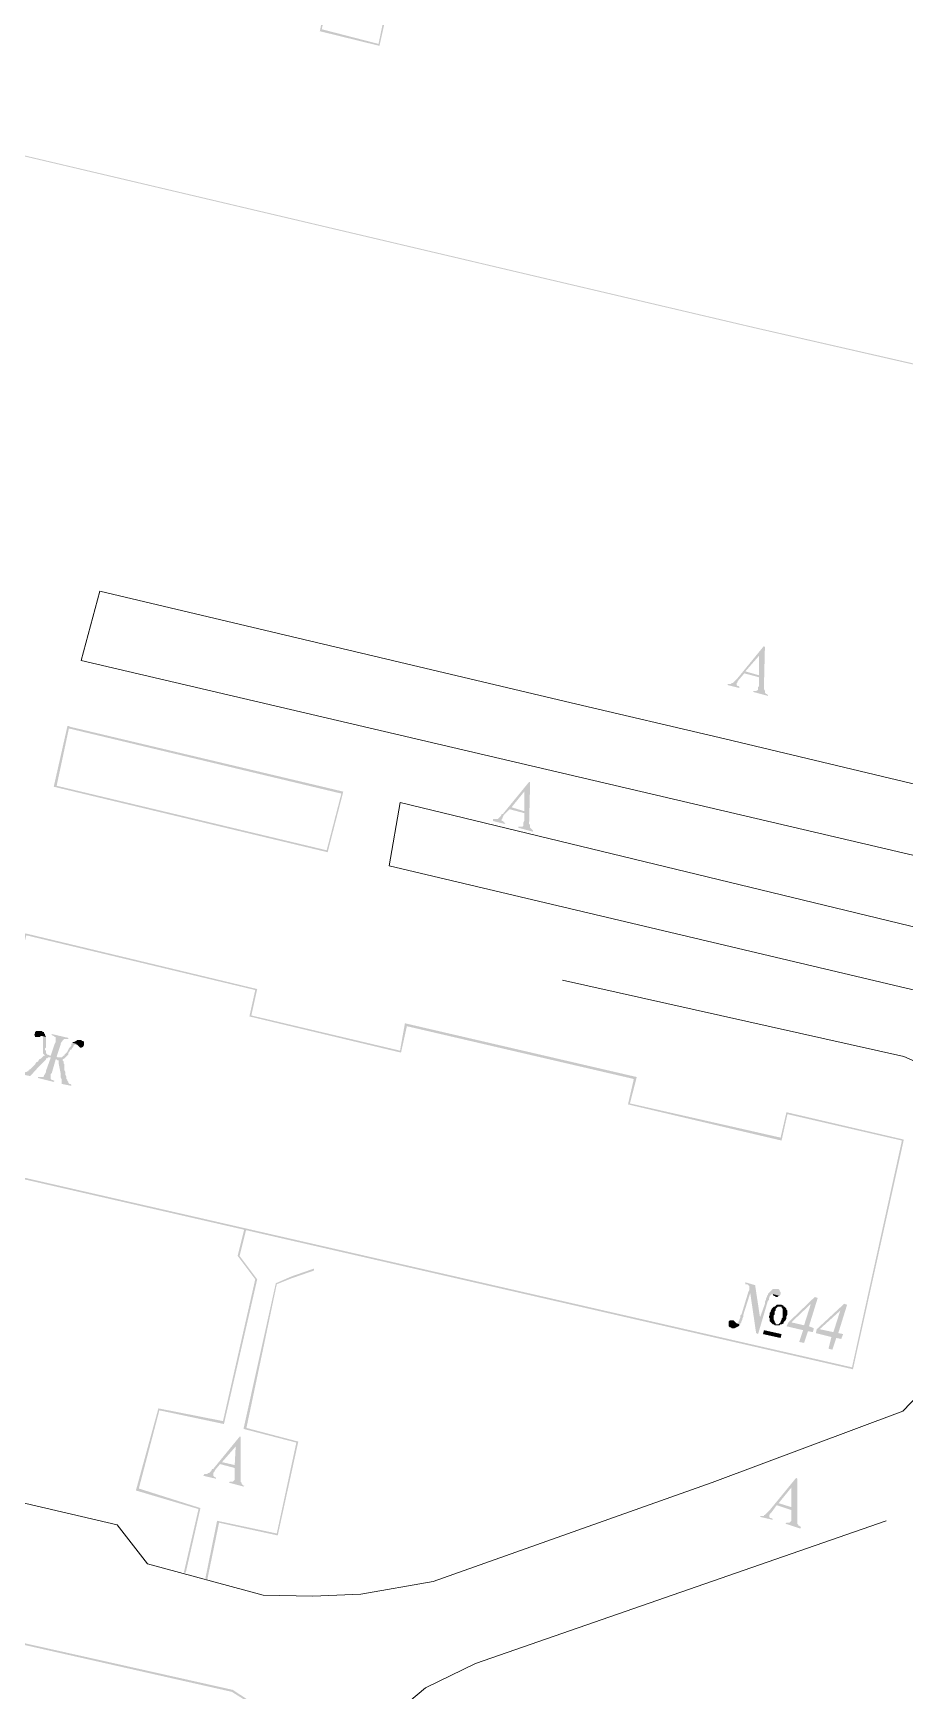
# Model space of a CAD drawing. Extents: x 243 to 885, y -99 to 1005.
# Drawn here: x 497.7 to 547.6, y 65 to 160 of the extents above; entities that cross this region are included whole.
import ezdxf

# ---------------------------------------------------------------- set-up
doc = ezdxf.new("R2010")
doc.units = 0
doc.header["$MEASUREMENT"] = 0
doc.layers.add('PDF _Геометрия', color=7, linetype='Continuous')
doc.layers.add('PDF _Сплошная заливка', color=7, linetype='Continuous')

msp = doc.modelspace()

# ---------------------------------------------------------------- hatches: boundary and pattern name
at = {"layer": 'PDF _Сплошная заливка', "linetype": 'ByBlock', "transparency": 33554559}
for points in [[(634.253, 211.828), (626.246, 214.011), (615.327, 170.954), (606.985, 159.867), (599.258, 154.716), (597.41, 149.509), (592.763, 130.864), (539.067, 143.126), (525.965, 146.205), (496.513, 153.148), (493.154, 154.156), (471.821, 159.196), (504.408, 296.543), (515.103, 293.911), (515.383, 295.367), (581.173, 279.969), (580.781, 278.122), (634.253, 265.355), (634.253, 265.467), (580.893, 278.233), (581.285, 280.025), (515.271, 295.479), (514.991, 294.079), (504.296, 296.711), (471.709, 159.084), (493.098, 154.044), (496.513, 153.092), (525.965, 146.149), (539.067, 143.07), (592.819, 130.752), (597.522, 149.453), (599.314, 154.66), (607.041, 159.811), (615.383, 170.954), (626.302, 213.899), (634.253, 211.716)], [(539.627, 124.817), (539.571, 124.873), (538.059, 123.025), (538.003, 122.969), (537.947, 122.913), (537.891, 122.857), (537.835, 122.801), (537.779, 122.745), (537.723, 122.745), (537.667, 122.689), (537.611, 122.689), (537.499, 122.689), (537.499, 122.633), (538.171, 122.465), (538.171, 122.521), (538.115, 122.577), (538.059, 122.577), (538.003, 122.633), (538.003, 122.689), (538.003, 122.745), (538.059, 122.801), (538.059, 122.857), (538.115, 122.913), (538.451, 123.305), (539.291, 123.081), (538.507, 123.417), (539.291, 124.313)], [(539.627, 124.817), (539.291, 124.313), (539.291, 123.193), (538.507, 123.417), (539.291, 123.081), (539.291, 122.689), (539.291, 122.577), (539.235, 122.521), (539.235, 122.465), (539.235, 122.409), (539.235, 122.353), (539.123, 122.297), (539.067, 122.297), (538.955, 122.297), (538.955, 122.241), (539.795, 122.017), (539.795, 122.073), (539.739, 122.129), (539.683, 122.129), (539.627, 122.185), (539.627, 122.241), (539.627, 122.297), (539.571, 122.409), (539.571, 122.465), (539.571, 122.577)], [(526.189, 117.09), (526.133, 117.09), (524.621, 115.242), (524.565, 115.242), (524.509, 115.13), (524.453, 115.074), (524.397, 115.018), (524.341, 114.962), (524.285, 114.962), (524.229, 114.962), (524.173, 114.962), (524.061, 114.962), (524.061, 114.85), (524.733, 114.682), (524.789, 114.738), (524.733, 114.738), (524.677, 114.794), (524.621, 114.85), (524.565, 114.85), (524.565, 114.906), (524.565, 114.962), (524.621, 115.018), (524.621, 115.074), (524.677, 115.186), (525.013, 115.522), (525.853, 115.298), (525.125, 115.634), (525.853, 116.53)], [(526.189, 117.09), (525.853, 116.53), (525.853, 115.41), (525.125, 115.634), (525.853, 115.298), (525.853, 114.906), (525.853, 114.85), (525.797, 114.738), (525.797, 114.682), (525.797, 114.626), (525.797, 114.57), (525.741, 114.514), (525.685, 114.514), (525.629, 114.514), (525.517, 114.514), (525.517, 114.458), (526.357, 114.234), (526.357, 114.29), (526.301, 114.346), (526.245, 114.402), (526.189, 114.458), (526.189, 114.57), (526.189, 114.626), (526.133, 114.682), (526.133, 114.794)], [(498.193, 102.812), (497.913, 102.812), (497.857, 102.756), (497.857, 102.7), (497.801, 102.588), (497.857, 102.532), (497.857, 102.476), (497.913, 102.476), (497.969, 102.476), (498.025, 102.476), (498.081, 102.476), (498.137, 102.476), (498.193, 102.532), (498.249, 102.532), (498.473, 102.476), (498.417, 102.588), (498.417, 102.644), (498.361, 102.7), (498.361, 102.756), (498.305, 102.756), (498.249, 102.812)], [(499.761, 102.42), (498.809, 102.644), (498.809, 102.588), (498.921, 102.532), (498.977, 102.476), (499.033, 102.476), (499.033, 102.42), (499.033, 102.364), (499.033, 102.308), (499.033, 102.196), (498.977, 102.084), (498.753, 101.412), (498.697, 101.412), (499.145, 101.3), (499.089, 101.356), (499.313, 102.028), (499.313, 102.084), (499.369, 102.196), (499.425, 102.252), (499.425, 102.308), (499.481, 102.308), (499.481, 102.364), (499.537, 102.364), (499.593, 102.364), (499.649, 102.364), (499.761, 102.364)], [(499.985, 102.14), (499.985, 102.084), (499.929, 102.084), (499.929, 101.972), (499.873, 101.916), (499.817, 101.86), (499.761, 101.748), (499.705, 101.636), (499.649, 101.58), (499.593, 101.524), (499.537, 101.468), (499.537, 101.412), (499.481, 101.412), (499.425, 101.356), (499.369, 101.3), (499.313, 101.3), (499.257, 101.3), (499.145, 101.3), (498.361, 101.468), (498.417, 101.412), (498.361, 101.412), (498.305, 101.356), (498.249, 101.3), (498.193, 101.244), (498.081, 101.188), (498.025, 101.076), (497.913, 101.02), (497.857, 100.908), (497.801, 100.852), (497.745, 100.796), (497.689, 100.74), (497.633, 100.684), (497.577, 100.628), (497.521, 100.628), (497.521, 100.572), (497.465, 100.572), (497.465, 100.516), (497.409, 100.516), (497.353, 100.46), (497.297, 100.46), (497.185, 100.404), (497.129, 100.404), (497.073, 100.404), (497.017, 100.348), (497.577, 100.236), (498.137, 100.852), (498.193, 100.908), (498.305, 101.02), (498.361, 101.076), (498.417, 101.132), (498.473, 101.188), (498.473, 101.244), (498.529, 101.244), (498.585, 101.3), (498.641, 101.3), (498.697, 101.3), (499.089, 101.188), (499.425, 101.132), (499.425, 101.188), (499.537, 101.244), (499.593, 101.3), (499.649, 101.356), (499.705, 101.412), (499.761, 101.468), (499.761, 101.58), (499.817, 101.636), (499.873, 101.748), (499.929, 101.748), (499.985, 101.86), (500.041, 101.916), (500.041, 101.972), (500.097, 102.028), (500.153, 102.028), (500.209, 102.084)], [(498.473, 102.476), (498.249, 102.532), (498.305, 102.476), (498.305, 101.524), (498.361, 101.468), (499.145, 101.3), (498.697, 101.412), (498.585, 101.468), (498.529, 101.468), (498.529, 101.524), (498.473, 101.524), (498.473, 101.58), (498.473, 101.692), (498.417, 101.748), (498.417, 101.804), (498.473, 101.86), (498.473, 101.972), (498.473, 102.084), (498.473, 102.14), (498.473, 102.196), (498.473, 102.308), (498.473, 102.364), (498.473, 102.42)], [(500.489, 102.308), (500.265, 102.308), (500.209, 102.252), (500.097, 102.196), (500.041, 102.196), (499.985, 102.14), (500.209, 102.084), (500.209, 102.028), (500.265, 102.028), (500.321, 101.972), (500.377, 101.916), (500.433, 101.86), (500.489, 101.86), (500.601, 101.916), (500.657, 102.028), (500.657, 102.084), (500.657, 102.196), (500.601, 102.252), (500.545, 102.252)], [(499.089, 101.188), (498.697, 101.3), (498.753, 101.3), (498.473, 100.516), (498.473, 100.46), (498.417, 100.348), (498.361, 100.292), (498.361, 100.236), (498.305, 100.18), (498.249, 100.18), (498.193, 100.18), (498.137, 100.18), (498.025, 100.18), (498.025, 100.124), (498.921, 99.9), (498.977, 99.956), (498.865, 100.012), (498.809, 100.012), (498.753, 100.068), (498.753, 100.124), (498.753, 100.18), (498.753, 100.236), (498.753, 100.348), (498.809, 100.404), (499.033, 101.188)], [(499.425, 101.132), (499.089, 101.188), (499.145, 101.132), (499.201, 101.132), (499.201, 101.076), (499.201, 100.964), (499.313, 100.404), (499.313, 100.292), (499.313, 100.18), (499.369, 100.068), (499.369, 99.956), (499.369, 99.9), (499.369, 99.844), (499.369, 99.788), (499.929, 99.677), (499.929, 99.733), (499.873, 99.788), (499.817, 99.788), (499.761, 99.844), (499.761, 99.9), (499.705, 99.956), (499.705, 100.012), (499.649, 100.068), (499.649, 100.124), (499.649, 100.18), (499.593, 100.292), (499.593, 100.348), (499.593, 100.46), (499.537, 100.572), (499.537, 100.684), (499.537, 100.796), (499.537, 100.852), (499.537, 100.908), (499.481, 100.964), (499.481, 101.076)], [(509.951, 91.502), (509.839, 91.502), (509.447, 89.934), (510.455, 88.59), (508.608, 80.471), (504.912, 81.199), (503.624, 76.496), (507.208, 75.432), (506.368, 71.793), (506.48, 71.793), (507.32, 75.488), (503.792, 76.608), (504.968, 81.087), (508.664, 80.303), (510.567, 88.59), (509.559, 89.934)], [(507.6, 71.457), (507.712, 71.401), (508.384, 74.648), (511.743, 73.92), (512.919, 79.296), (509.951, 80.079), (511.687, 88.31), (512.527, 88.646), (513.815, 89.094), (513.815, 89.206), (512.527, 88.758), (511.631, 88.366), (509.783, 80.023), (512.807, 79.24), (511.687, 74.032), (508.272, 74.76)], [(539.067, 88.254), (538.507, 88.422), (538.507, 88.31), (538.619, 88.31), (538.675, 88.254), (538.731, 88.198), (538.731, 88.142), (538.731, 88.086), (538.731, 88.03), (538.731, 87.974), (538.675, 87.862), (538.787, 87.806), (539.123, 85.511), (539.347, 86.407)], [(538.675, 87.862), (538.283, 86.574), (538.227, 86.518), (538.227, 86.407), (538.171, 86.295), (538.171, 86.239), (538.115, 86.183), (538.115, 86.127), (538.059, 86.071), (538.003, 86.071), (538.171, 86.015), (538.227, 86.015), (538.227, 86.071), (538.283, 86.127), (538.283, 86.183), (538.339, 86.295), (538.339, 86.351), (538.395, 86.463), (538.395, 86.574), (538.787, 87.806)], [(540.299, 88.03), (540.075, 88.03), (540.019, 87.974), (539.963, 87.918), (539.907, 87.862), (539.851, 87.806), (539.795, 87.75), (539.795, 87.694), (539.739, 87.638), (539.739, 87.582), (539.683, 87.47), (539.683, 87.414), (539.627, 87.302), (539.627, 87.19), (539.347, 86.407), (539.123, 85.511), (539.235, 85.455), (539.795, 87.358), (539.851, 87.414), (539.851, 87.526), (539.907, 87.582), (539.907, 87.638), (539.963, 87.694), (540.019, 87.75), (540.075, 87.75), (540.467, 87.638), (540.523, 87.75), (540.523, 87.862), (540.467, 87.918), (540.467, 87.974), (540.411, 88.03)], [(540.467, 87.638), (540.075, 87.75), (540.131, 87.638), (540.187, 87.638), (540.243, 87.582), (540.299, 87.582), (540.355, 87.582), (540.411, 87.638)], [(542.65, 87.526), (542.482, 87.582), (540.971, 86.127), (540.859, 85.903), (541.811, 85.679), (541.587, 85.007), (541.867, 84.951), (542.091, 85.623), (542.371, 85.567), (542.426, 85.791), (542.147, 85.903), (541.139, 86.127), (542.259, 87.19)], [(542.65, 87.526), (542.259, 87.19), (541.867, 85.959), (541.139, 86.127), (542.147, 85.903)], [(540.299, 87.134), (540.243, 87.078), (540.187, 87.022), (540.131, 87.022), (540.075, 86.966), (540.019, 86.91), (539.963, 86.798), (539.963, 86.742), (539.907, 86.686), (539.907, 86.63), (539.907, 86.574), (539.851, 86.463), (539.851, 86.407), (539.907, 86.351), (539.907, 86.295), (539.907, 86.183), (539.963, 86.127), (540.019, 86.071), (540.299, 86.015), (540.243, 86.015), (540.243, 86.071), (540.187, 86.127), (540.187, 86.183), (540.131, 86.295), (540.131, 86.351), (540.131, 86.463), (540.131, 86.518), (540.187, 86.574), (540.187, 86.686), (540.187, 86.742), (540.243, 86.798), (540.243, 86.91), (540.299, 86.966), (540.355, 87.022), (540.411, 87.022), (540.467, 87.022), (540.523, 87.022)], [(540.523, 87.134), (540.299, 87.134), (540.523, 87.022), (540.579, 87.022), (540.579, 86.966), (540.635, 86.91), (540.635, 86.854), (540.635, 86.742), (540.635, 86.686), (540.635, 86.574), (540.635, 86.518), (540.635, 86.407), (540.579, 86.351), (540.579, 86.295), (540.523, 86.183), (540.523, 86.127), (540.467, 86.071), (540.411, 86.015), (540.355, 86.015), (540.299, 86.015), (540.019, 86.071), (540.075, 86.015), (540.131, 86.015), (540.187, 85.959), (540.243, 85.959), (540.355, 85.959), (540.411, 85.959), (540.467, 85.959), (540.523, 86.015), (540.579, 86.015), (540.691, 86.071), (540.691, 86.127), (540.747, 86.183), (540.803, 86.239), (540.859, 86.351), (540.859, 86.407), (540.859, 86.463), (540.915, 86.574), (540.915, 86.63), (540.915, 86.686), (540.915, 86.798), (540.859, 86.854), (540.859, 86.91), (540.803, 86.966), (540.747, 87.022), (540.691, 87.022), (540.691, 87.078), (540.579, 87.134)], [(544.33, 87.134), (544.162, 87.19), (542.594, 85.735), (542.538, 85.511), (543.434, 85.287), (543.266, 84.615), (543.49, 84.559), (543.714, 85.231), (543.994, 85.175), (544.106, 85.455), (543.826, 85.511), (542.762, 85.735), (543.938, 86.798)], [(544.33, 87.134), (543.938, 86.798), (543.546, 85.567), (542.762, 85.735), (543.826, 85.511)], [(537.779, 86.239), (537.611, 86.239), (537.555, 86.183), (537.555, 85.903), (537.611, 85.847), (537.667, 85.847), (537.723, 85.791), (537.779, 85.791), (537.835, 85.791), (537.891, 85.791), (538.003, 85.847), (538.115, 85.903), (538.171, 85.959), (538.171, 86.015), (538.003, 86.071), (537.947, 86.127), (537.891, 86.183), (537.835, 86.239)], [(540.579, 85.455), (539.571, 85.679), (539.515, 85.455), (540.523, 85.231)], [(509.615, 79.576), (509.559, 79.576), (508.048, 77.728), (507.992, 77.728), (507.936, 77.616), (507.88, 77.56), (507.824, 77.504), (507.768, 77.504), (507.712, 77.448), (507.6, 77.448), (507.544, 77.448), (507.488, 77.336), (508.216, 77.168), (508.216, 77.224), (508.104, 77.28), (508.048, 77.336), (508.048, 77.392), (508.048, 77.448), (508.048, 77.504), (508.104, 77.56), (508.16, 77.672), (508.44, 78.008), (509.28, 77.784), (508.552, 78.12), (509.336, 79.016)], [(509.615, 79.576), (509.336, 79.016), (509.28, 77.952), (508.552, 78.12), (509.28, 77.784), (509.28, 77.392), (509.28, 77.336), (509.28, 77.224), (509.28, 77.168), (509.28, 77.112), (509.224, 77.056), (509.168, 77), (509.112, 77), (509.056, 77), (509, 77), (508.944, 76.944), (509.783, 76.72), (509.839, 76.776), (509.783, 76.776), (509.727, 76.832), (509.671, 76.888), (509.671, 76.944), (509.615, 77), (509.615, 77.056), (509.615, 77.112), (509.615, 77.168), (509.615, 77.28)], [(541.475, 77.168), (541.419, 77.224), (539.907, 75.376), (539.851, 75.32), (539.795, 75.264), (539.739, 75.208), (539.683, 75.152), (539.627, 75.096), (539.571, 75.096), (539.571, 75.04), (539.459, 75.04), (539.403, 75.04), (539.347, 74.984), (540.075, 74.816), (540.075, 74.872), (539.963, 74.928), (539.907, 74.928), (539.907, 74.984), (539.851, 75.04), (539.907, 75.096), (539.907, 75.152), (539.963, 75.208), (540.019, 75.264), (540.299, 75.656), (541.139, 75.376), (540.411, 75.768), (541.139, 76.664)], [(541.475, 77.168), (541.139, 76.664), (541.139, 75.544), (540.411, 75.768), (541.139, 75.376), (541.139, 74.984), (541.139, 74.928), (541.139, 74.872), (541.139, 74.816), (541.139, 74.76), (541.083, 74.704), (541.027, 74.648), (540.971, 74.648), (540.915, 74.648), (540.859, 74.648), (540.803, 74.592), (541.643, 74.312), (541.699, 74.424), (541.643, 74.424), (541.587, 74.48), (541.531, 74.48), (541.531, 74.536), (541.475, 74.592), (541.475, 74.648), (541.475, 74.704), (541.475, 74.816), (541.475, 74.928)], [(496.401, 7.57), (498.585, 7.794), (500.153, 8.634), (501.329, 10.146), (508.888, 41.725), (508.776, 41.725), (501.273, 10.146), (500.041, 8.746), (498.529, 7.906), (496.401, 7.682), (477.196, 12.05), (459.167, 16.137), (457.991, 17.537), (457.095, 18.881), (456.591, 20.504), (456.479, 23.024), (458.999, 34.166), (467.51, 70.225), (468.35, 71.457), (469.917, 72.353), (472.717, 73.193), (509.112, 64.962), (510.903, 63.842), (511.631, 62.33), (512.527, 59.923), (512.527, 57.515), (508.776, 41.781), (508.888, 41.725), (512.639, 57.515), (512.639, 59.923), (511.743, 62.33), (510.959, 63.898), (509.168, 65.074), (472.717, 73.249), (469.861, 72.409), (468.294, 71.569), (467.398, 70.281), (458.887, 34.166), (456.368, 23.024), (456.479, 20.504), (456.983, 18.825), (457.935, 17.481), (459.111, 16.081), (477.14, 11.938)]]:
    msp.add_hatch(color=256, dxfattribs=at).paths.add_polyline_path(points)
h = msp.add_hatch(color=256, dxfattribs=at)
h.paths.add_polyline_path([(510.175, 198.278), (503.064, 168.378), (515.271, 165.411), (514.151, 160.091), (517.566, 159.251), (518.742, 164.571), (533.132, 161.099), (539.515, 186.967), (568.743, 180.024), (565.215, 164.235), (559.056, 165.691), (556.704, 155.668), (575.294, 151.357), (584.812, 193.07), (572.27, 195.926), (570.814, 190.103), (553.401, 194.19), (561.184, 227.561), (548.474, 230.529), (547.074, 224.818), (530.78, 228.401), (538.227, 261.436), (525.573, 264.236), (515.719, 222.13)])
h.paths.add_polyline_path([(503.176, 168.434), (510.231, 198.278), (515.831, 222.13), (525.629, 264.124), (538.115, 261.324), (530.668, 228.289), (547.186, 224.706), (548.53, 230.417), (561.072, 227.505), (553.289, 194.134), (570.87, 189.991), (572.326, 195.814), (584.7, 192.958), (575.182, 151.469), (556.816, 155.724), (559.112, 165.579), (565.271, 164.123), (568.854, 180.136), (539.459, 187.079), (533.076, 161.211), (518.63, 164.739), (517.51, 159.363), (514.263, 160.203), (515.383, 165.467)], flags=0)
h = msp.add_hatch(color=256, dxfattribs=at)
h.paths.add_polyline_path([(499.705, 120.281), (498.921, 116.81), (514.599, 113.058), (515.495, 116.53), (499.812, 120.256), (499.817, 120.281)])
h.paths.add_polyline_path([(499.089, 116.866), (499.789, 120.149), (515.383, 116.418), (514.543, 113.17)], flags=0)
h = msp.add_hatch(color=256, dxfattribs=at)
h.paths.add_polyline_path([(497.353, 108.299), (510.455, 105.164), (510.119, 103.652), (518.798, 101.58), (519.134, 103.092), (532.124, 100.068), (531.788, 98.613), (540.579, 96.541), (540.915, 98.053), (547.466, 96.541), (544.61, 83.551), (456.479, 103.764), (459.671, 117.09), (466.782, 115.354), (466.502, 113.842), (475.181, 111.827), (475.461, 113.226), (488.675, 110.035), (488.283, 108.691), (496.961, 106.675)])
h.paths.add_polyline_path([(510.567, 105.22), (497.297, 108.411), (496.849, 106.787), (488.395, 108.747), (488.787, 110.147), (475.349, 113.338), (475.125, 111.939), (466.614, 113.898), (466.894, 115.466), (459.615, 117.202), (456.312, 103.708), (544.666, 83.439), (547.578, 96.597), (540.859, 98.165), (540.523, 96.709), (531.9, 98.669), (532.292, 100.18), (519.022, 103.26), (518.742, 101.692), (510.231, 103.708)], flags=0)

# ---------------------------------------------------------------- linework, layer by layer
at = {"layer": 'PDF _Геометрия', "linetype": 'ByBlock', "lineweight": 18}
for points in [[(548.866, 104.996), (549.705, 108.411), (518.742, 115.914), (518.126, 112.275), (575.126, 98.781), (579.549, 97.773), (580.669, 98.221), (582.124, 99.285), (583.58, 100.74), (584.14, 101.804), (584.588, 102.924), (584.532, 105.276), (584.028, 106.899), (582.516, 108.355), (581.565, 108.859), (560.008, 114.122), (537.331, 119.554), (528.541, 121.625), (501.553, 128.008), (500.489, 124.033), (553.793, 111.547), (584.532, 103.428)], [(466.614, 80.527), (489.738, 75.264), (492.65, 76.832), (502.561, 74.536), (504.296, 72.297), (510.903, 70.505), (513.759, 70.449), (516.502, 70.561), (520.646, 71.289), (536.603, 76.944), (547.522, 81.031), (548.922, 82.487), (551.553, 94.133), (551.721, 96.653), (551.329, 98.725), (550.153, 100.236), (547.578, 101.356), (528.037, 105.724)], [(546.57, 74.76), (523.053, 66.586), (520.198, 65.186), (518.406, 63.674), (517.51, 62.33), (511.743, 39.094), (505.752, 14.121), (502.617, 1.915), (502.896, 0.795), (505.64, -4.356), (510.735, -6.707), (515.047, -7.827), (539.347, -13.874), (580.277, -23.841), (613.312, -31.792)]]:
    msp.add_lwpolyline(points, dxfattribs=at)

doc.saveas('drawing.dxf')
